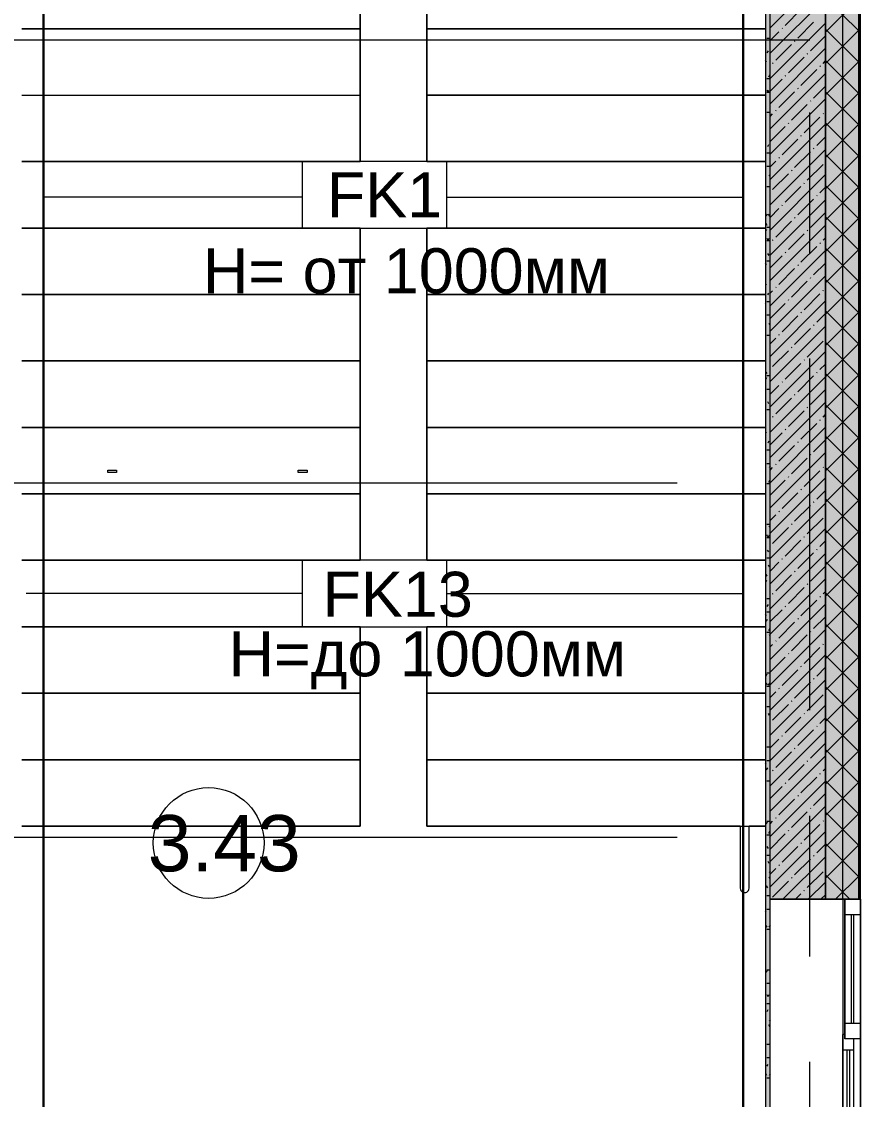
# Model space of a CAD drawing. Header units: millimetres. Extents: x -3817 to 677485, y -22715 to 103890.
# Drawn here: x 673526 to 677313, y 14092 to 18958 of the extents above; entities that cross this region are included whole.
import ezdxf

# ---------------------------------------------------------------- set-up
doc = ezdxf.new("R2010")
doc.units = ezdxf.units.MM
doc.layers.add('PDF _Геометрия', color=7, linetype='Continuous', true_color=0x1d1d1d)
doc.layers.add('PDF _Сплошная заливка', color=7, linetype='Continuous', true_color=0xffffff)
doc.layers.add('PDF _Текст', color=7, linetype='Continuous')
doc.styles.add('PDF GOST-Common', font='arial.ttf')

msp = doc.modelspace()

# ---------------------------------------------------------------- hatches: boundary and pattern name
at = {"layer": 'PDF _Сплошная заливка', "transparency": 33554559}
h = msp.add_hatch(color=256, dxfattribs=at)
h.paths.add_polyline_path([(676935.5, 12235.9), (677155.5, 12235.9), (677155.5, 12695.9), (676905.5, 12695.9), (676905.5, 12235.9)], flags=0)
h.paths.add_polyline_path([(676905.5, 14995.9), (677155.5, 14995.9), (677155.5, 23275.9), (676905.5, 23275.9), (676905.5, 15280.9)], flags=0)
h = msp.add_hatch(color=256, dxfattribs=at)
h.paths.add_polyline_path([(677155.5, 1625.9), (677305.5, 1625.9), (677305.5, 9575.9), (677155.5, 9575.9), (677155.5, 1775.9)], flags=0)
h.paths.add_polyline_path([(677155.5, 10775.9), (677305.5, 10775.9), (677305.5, 12695.9), (677155.5, 12695.9), (677155.5, 11170.7)], flags=0)
h.paths.add_polyline_path([(677155.5, 14995.9), (677305.5, 14995.9), (677305.5, 23275.9), (677155.5, 23275.9), (677155.5, 15280.9)], flags=0)
msp.add_hatch(color=256, dxfattribs=at).paths.add_polyline_path([(676885.5, 12495.9), (676905.5, 12495.9), (676905.5, 19225.9), (676885.5, 19225.9), (676885.5, 13225.8)])

# ---------------------------------------------------------------- linework, layer by layer
at = {"layer": 'PDF _Геометрия', "color": 9, "lineweight": 9, "true_color": 0xc0c0c0}
for points in [[(677155.5, 10775.9), (677155.5, 9576.9), (677155.5, 10775.9), (677313.5, 10775.9), (677313.5, 12695.9), (677155.5, 12695.9), (677313.5, 12695.9), (677313.5, 14995.9), (677155.5, 14995.9), (677313.5, 14995.9), (677313.5, 23275.9), (677313.5, 23428.9), (677313.5, 23433.9), (672225.7, 23433.9), (672225.7, 23275.9), (672225.7, 23433.9), (671325.7, 23433.9), (671325.7, 23314.8)], [(676905.5, 14995.9), (676905.5, 19225.9), (676905.5, 20725.9), (673505.5, 20725.9), (673505.5, 20975.9), (673755.5, 20975.9), (673755.5, 21225.9), (673505.5, 21225.9), (673505.5, 20975.9), (673305.5, 20975.9), (673305.5, 20995.9), (673285.5, 20995.9), (673285.5, 21475.9), (673297.5, 21475.9)], [(676885.5, 19225.9), (676885.5, 12495.9), (676905.5, 12495.9), (676905.5, 19225.9)], [(677155.5, 14995.9), (676905.5, 14995.9), (677155.5, 14995.9)]]:
    msp.add_lwpolyline(points, dxfattribs=at)
at = {"layer": 'PDF _Геометрия', "color": 7, "lineweight": 9}
for points in [[(677308.5, 14995.9), (677308.5, 23275.9), (677308.5, 23425.9), (677308.5, 23428.9), (672225.7, 23428.9)], [(677305.5, 14995.9), (677305.5, 23275.9), (677305.5, 23425.9), (672225.7, 23425.9)], [(677234.5, 14995.9), (677234.5, 23354.9), (672225.7, 23354.9)], [(674793.6, 18165.9), (673625.5, 18165.9)], [(675446.7, 18165.9), (676784.5, 18165.9)], [(674793.6, 16375.9), (673546.5, 16375.9)], [(675446.7, 16375.9), (676784.5, 16375.9)], [(676770.5, 15325.9), (676770.5, 15045.9), (676771.2, 15040.7), (676773.2, 15035.9), (676776.3, 15031.7), (676780.5, 15028.5), (676785.3, 15026.5), (676790.5, 15025.9), (676795.7, 15026.5), (676800.5, 15028.5), (676804.6, 15031.7), (676807.8, 15035.9), (676809.8, 15040.7), (676810.5, 15045.9), (676810.5, 15325.9)]]:
    msp.add_lwpolyline(points, dxfattribs=at)
for points in [[(677155.5, 23275.9), (677155.5, 14995.9)], [(675446.7, 18325.9), (674793.6, 18325.9), (674793.6, 18025.9), (675446.7, 18025.9)], [(673954.9, 16922.3), (673914.9, 16922.3), (673914.9, 16932.3), (673954.9, 16932.3)], [(673914.9, 16922.3), (673914.9, 16932.3), (673954.9, 16932.3), (673954.9, 16922.3)], [(674774.9, 16922.3), (674774.9, 16932.3), (674814.9, 16932.3), (674814.9, 16922.3), (674774.9, 16922.3), (674774.9, 16932.3), (674814.9, 16932.3), (674814.9, 16922.3)], [(675446.7, 16525.9), (674793.6, 16525.9), (674793.6, 16225.9), (675446.7, 16225.9)]]:
    msp.add_lwpolyline(points, close=True, dxfattribs=at)
at = {"layer": 'PDF _Геометрия', "color": 253, "lineweight": 9, "true_color": 0xaaaaaa}
for points in [[(676905.5, 19225.9), (675355.5, 19225.9), (675355.5, 18925.9), (675355.5, 18625.9), (675355.5, 18325.9), (675355.5, 18625.9), (676885.5, 18625.9), (675355.5, 18625.9), (675355.5, 18925.9), (675355.5, 19225.9), (675055.5, 19225.9), (675055.5, 18925.9), (675055.5, 18625.9), (675055.5, 18925.9), (675055.5, 19225.9), (673505.5, 19225.9), (675055.5, 19225.9), (675355.5, 19225.9), (676905.5, 19225.9), (676905.5, 20725.9), (673505.5, 20725.9), (673505.5, 19225.9)], [(672383.9, 18875.9), (674585.5, 18875.9), (677085.5, 18875.9)], [(673526.5, 18625.9), (675055.5, 18625.9)], [(673526.5, 18625.9), (675055.5, 18625.9)], [(677085.5, 17912.8), (677085.5, 18547.8)], [(677085.5, 15849), (677085.5, 17436.5)], [(672083.9, 16875.9), (673985.5, 16875.9), (676485.5, 16875.9)], [(677085.5, 14737.8), (677085.5, 15372.8)], [(676770.5, 15325.9), (675355.5, 15325.9), (676885.5, 15325.9), (676810.5, 15325.9)], [(672083.9, 15275.9), (673985.5, 15275.9), (676485.5, 15275.9)], [(677243.5, 14995.9), (677243.5, 14365.9), (677243.5, 14925.9)], [(677313.5, 12695.9), (677313.5, 14995.9)], [(677273.5, 14435.9), (677273.5, 14925.9)], [(677283.5, 14435.9), (677283.5, 14925.9)], [(677313.5, 14925.9), (677313.5, 12765.9)], [(677253.5, 12815.9), (677253.5, 14315.9)], [(677263.5, 14315.9), (677263.5, 12815.9)], [(677085.5, 12674), (677085.5, 14261.5)]]:
    msp.add_lwpolyline(points, dxfattribs=at)
at = {"layer": 'PDF _Геометрия', "color": 231, "lineweight": 30, "true_color": 0xff80c0}
for points in [[(673625.5, 20675.9), (673625.5, 12496.9)], [(676784.5, 12496.9), (676784.5, 20675.9)]]:
    msp.add_lwpolyline(points, dxfattribs=at)
at = {"layer": 'PDF _Геометрия', "lineweight": 9}
for points in [[(676905.5, 18929.3), (677155.5, 19179.3)], [(676905.5, 18815.3), (677155.5, 19065.3)], [(677305.5, 18915.7), (677155.5, 19065.7)], [(677155.5, 18909.9), (677305.5, 19059.9)], [(676973.7, 18940.5), (677044.9, 19011.8)], [(676905.5, 18701.2), (677155.5, 18951.2)], [(676959.4, 18926.2), (676961.8, 18928.6)], [(677030.7, 18883.5), (677102, 18954.7)], [(676905.5, 18872.3), (676945.2, 18912)], [(677087.7, 18826.4), (677155.5, 18894.2)], [(677305.5, 18774.3), (677155.5, 18924.3)], [(677155.5, 18768.5), (677305.5, 18918.5)], [(676905.5, 18587.2), (677155.5, 18837.2)], [(676930.9, 18783.7), (677002.2, 18854.9)], [(677016.4, 18869.2), (677018.8, 18871.6)], [(676987.9, 18726.6), (677059.2, 18797.9)], [(677073.5, 18812.2), (677075.8, 18814.5)], [(677305.5, 18632.9), (677155.5, 18782.9)], [(676916.6, 18769.4), (676919, 18771.8)], [(677044.9, 18669.6), (677116.2, 18740.9)], [(677130.5, 18755.1), (677132.9, 18757.5)], [(677144.7, 18769.4), (677155.5, 18780.1)], [(677155.5, 18627.1), (677305.5, 18777.1)], [(676905.5, 18473.1), (677155.5, 18723.1)], [(676905.5, 18644.2), (676959.4, 18698.1)], [(676973.7, 18712.4), (676976, 18714.7)], [(676945.2, 18569.8), (677016.4, 18641.1)], [(677030.7, 18655.4), (677033.1, 18657.7)], [(677102, 18612.6), (677155.5, 18666.1)], [(677305.5, 18491.5), (677155.5, 18641.5)], [(676905.5, 18359.1), (677155.5, 18609.1)], [(677087.7, 18598.3), (677090.1, 18600.7)], [(677155.5, 18485.7), (677305.5, 18635.7)], [(676905.5, 18530.1), (676916.6, 18541.3)], [(676930.9, 18555.6), (676933.3, 18557.9)], [(677002.2, 18512.8), (677073.5, 18584.1)], [(677144.7, 18541.3), (677147.1, 18543.7)], [(676905.5, 18245), (677155.5, 18495)], [(676987.9, 18498.5), (676990.3, 18500.9)], [(677059.2, 18455.8), (677130.5, 18527)], [(677305.5, 18350.1), (677155.5, 18500.1)], [(677155.5, 18344.3), (677305.5, 18494.3)], [(676905.5, 18416.1), (676973.7, 18484.3)], [(677044.9, 18441.5), (677047.3, 18443.9)], [(676959.4, 18356), (677030.7, 18427.3)], [(677116.2, 18398.7), (677155.5, 18438)], [(676905.5, 18131), (677155.5, 18381)], [(676945.2, 18341.7), (676947.5, 18344.1)], [(677016.4, 18298.9), (677087.7, 18370.2)], [(677102, 18384.5), (677104.3, 18386.9)], [(677305.5, 18208.6), (677155.5, 18358.6)], [(677155.5, 18202.8), (677305.5, 18352.8)], [(676905.5, 18302), (676930.9, 18327.5)], [(677073.5, 18241.9), (677144.7, 18313.2)], [(676905.5, 18016.9), (677155.5, 18266.9)], [(676916.6, 18199.2), (676987.9, 18270.4)], [(677002.2, 18284.7), (677004.5, 18287.1)], [(676973.7, 18142.1), (677044.9, 18213.4)], [(677059.2, 18227.7), (677061.6, 18230)], [(677130.5, 18184.9), (677155.5, 18209.9)], [(677305.5, 18067.2), (677155.5, 18217.2)], [(677155.5, 18061.4), (677305.5, 18211.4)], [(676905.5, 17902.9), (677155.5, 18152.9)], [(677030.7, 18085.1), (677102, 18156.4)], [(677116.2, 18170.6), (677118.6, 18173)], [(676905.5, 18073.9), (676945.2, 18113.6)], [(676959.4, 18127.9), (676961.8, 18130.2)], [(676930.9, 17985.3), (677002.2, 18056.6)], [(677016.4, 18070.9), (677018.8, 18073.2)], [(677087.7, 18028.1), (677155.5, 18095.8)], [(677305.5, 17925.8), (677155.5, 18075.8)], [(677155.5, 17920), (677305.5, 18070)], [(676905.5, 17788.8), (677155.5, 18038.8)], [(677073.5, 18013.8), (677075.8, 18016.2)], [(676916.6, 17971.1), (676919, 17973.4)], [(676987.9, 17928.3), (677059.2, 17999.6)], [(677130.5, 17956.8), (677132.9, 17959.2)], [(677144.7, 17971.1), (677155.5, 17981.8)], [(676905.5, 17674.8), (677155.5, 17924.8)], [(676973.7, 17914), (676976, 17916.4)], [(677044.9, 17871.3), (677116.2, 17942.5)], [(677305.5, 17784.4), (677155.5, 17934.4)], [(677155.5, 17778.6), (677305.5, 17928.6)], [(676905.5, 17845.8), (676959.4, 17899.8)], [(677030.7, 17857), (677033.1, 17859.4)], [(677102, 17814.2), (677155.5, 17867.7)], [(676905.5, 17560.7), (677155.5, 17810.7)], [(676945.2, 17771.5), (677016.4, 17842.8)], [(677002.2, 17714.4), (677073.5, 17785.7)], [(677087.7, 17800), (677090.1, 17802.4)], [(677305.5, 17642.9), (677155.5, 17792.9)], [(677155.5, 17637.1), (677305.5, 17787.1)], [(676905.5, 17731.8), (676916.6, 17743)], [(676930.9, 17757.2), (676933.3, 17759.6)], [(677059.2, 17657.4), (677130.5, 17728.7)], [(677144.7, 17743), (677147.1, 17745.3)], [(676905.5, 17446.7), (677155.5, 17696.7)], [(676905.5, 17617.7), (676973.7, 17685.9)], [(676987.9, 17700.2), (676990.3, 17702.6)], [(676959.4, 17557.6), (677030.7, 17628.9)], [(677044.9, 17643.2), (677047.3, 17645.5)], [(677116.2, 17600.4), (677155.5, 17639.6)], [(677305.5, 17501.5), (677155.5, 17651.5)], [(677155.5, 17495.7), (677305.5, 17645.7)], [(676905.5, 17332.6), (677155.5, 17582.6)], [(677016.4, 17500.6), (677087.7, 17571.9)], [(677102, 17586.1), (677104.3, 17588.5)], [(676905.5, 17503.7), (676930.9, 17529.1)], [(676945.2, 17543.4), (676947.5, 17545.7)], [(676905.5, 17218.6), (677155.5, 17468.6)], [(676916.6, 17400.8), (676987.9, 17472.1)], [(677002.2, 17486.3), (677004.5, 17488.7)], [(677073.5, 17443.6), (677144.7, 17514.9)], [(677305.5, 17360.1), (677155.5, 17510.1)], [(677155.5, 17354.3), (677305.5, 17504.3)], [(677059.2, 17429.3), (677061.6, 17431.7)], [(676973.7, 17343.8), (677044.9, 17415.1)], [(677116.2, 17372.3), (677118.6, 17374.7)], [(677130.5, 17386.6), (677155.5, 17411.5)], [(676905.5, 17104.5), (677155.5, 17354.5)], [(676959.4, 17329.5), (676961.8, 17331.9)], [(677030.7, 17286.8), (677102, 17358)], [(677305.5, 17218.7), (677155.5, 17368.7)], [(677155.5, 17212.9), (677305.5, 17362.9)], [(676905.5, 17275.6), (676945.2, 17315.3)], [(677016.4, 17272.5), (677018.8, 17274.9)], [(677087.7, 17229.7), (677155.5, 17297.5)], [(676905.5, 16990.5), (677155.5, 17240.5)], [(676930.9, 17187), (677002.2, 17258.2)], [(677305.5, 17077.3), (677155.5, 17227.3)], [(676987.9, 17129.9), (677059.2, 17201.2)], [(677073.5, 17215.5), (677075.8, 17217.9)], [(677144.7, 17172.7), (677155.5, 17183.5)], [(677155.5, 17071.5), (677305.5, 17221.5)], [(676916.6, 17172.7), (676919, 17175.1)], [(677044.9, 17072.9), (677116.2, 17144.2)], [(677130.5, 17158.5), (677132.9, 17160.8)], [(676905.5, 16876.4), (677155.5, 17126.4)], [(676905.5, 17047.5), (676959.4, 17101.4)], [(676973.7, 17115.7), (676976, 17118.1)], [(677305.5, 16935.8), (677155.5, 17085.8)], [(677155.5, 16930), (677305.5, 17080)], [(676945.2, 16973.1), (677016.4, 17044.4)], [(677030.7, 17058.7), (677033.1, 17061)], [(677102, 17015.9), (677155.5, 17069.4)], [(676905.5, 16762.4), (677155.5, 17012.4)], [(677002.2, 16916.1), (677073.5, 16987.4)], [(677087.7, 17001.6), (677090.1, 17004)], [(676905.5, 16933.5), (676916.6, 16944.6)], [(676930.9, 16958.9), (676933.3, 16961.2)], [(677144.7, 16944.6), (677147.1, 16947)], [(677305.5, 16794.4), (677155.5, 16944.4)], [(677155.5, 16788.6), (677305.5, 16938.6)], [(676905.5, 16648.3), (677155.5, 16898.3)], [(676905.5, 16819.4), (676973.7, 16887.6)], [(676987.9, 16901.8), (676990.3, 16904.2)], [(677059.2, 16859.1), (677130.5, 16930.4)], [(677044.9, 16844.8), (677047.3, 16847.2)], [(677116.2, 16802.1), (677155.5, 16841.3)], [(676959.4, 16759.3), (677030.7, 16830.6)], [(677102, 16787.8), (677104.3, 16790.2)], [(677305.5, 16653), (677155.5, 16803)], [(677155.5, 16647.2), (677305.5, 16797.2)], [(676905.5, 16534.3), (677155.5, 16784.3)], [(676945.2, 16745), (676947.5, 16747.4)], [(677016.4, 16702.3), (677087.7, 16773.5)], [(676905.5, 16705.4), (676930.9, 16730.8)], [(677002.2, 16688), (677004.5, 16690.4)], [(677073.5, 16645.2), (677144.7, 16716.5)], [(676905.5, 16420.2), (677155.5, 16670.2)], [(676916.6, 16602.5), (676987.9, 16673.7)], [(677305.5, 16511.6), (677155.5, 16661.6)], [(677155.5, 16505.8), (677305.5, 16655.8)], [(676973.7, 16545.4), (677044.9, 16616.7)], [(677059.2, 16631), (677061.6, 16633.3)], [(677130.5, 16588.2), (677155.5, 16613.2)], [(676905.5, 16306.2), (677155.5, 16556.2)], [(677030.7, 16488.4), (677102, 16559.7)], [(677116.2, 16574), (677118.6, 16576.3)], [(676905.5, 16477.3), (676945.2, 16516.9)], [(676959.4, 16531.2), (676961.8, 16533.6)], [(677087.7, 16431.4), (677155.5, 16499.2)], [(677305.5, 16370.2), (677155.5, 16520.2)], [(677155.5, 16364.4), (677305.5, 16514.4)], [(676930.9, 16388.6), (677002.2, 16459.9)], [(677016.4, 16474.2), (677018.8, 16476.5)], [(676905.5, 16192.1), (677155.5, 16442.1)], [(676987.9, 16331.6), (677059.2, 16402.9)], [(677073.5, 16417.1), (677075.8, 16419.5)], [(676916.6, 16374.4), (676919, 16376.7)], [(677130.5, 16360.1), (677132.9, 16362.5)], [(677144.7, 16374.4), (677155.5, 16385.1)], [(677305.5, 16228.7), (677155.5, 16378.7)], [(677155.5, 16222.9), (677305.5, 16372.9)], [(676905.5, 16078.1), (677155.5, 16328.1)], [(676905.5, 16249.2), (676959.4, 16303.1)], [(676973.7, 16317.3), (676976, 16319.7)], [(677044.9, 16274.6), (677116.2, 16345.9)], [(677030.7, 16260.3), (677033.1, 16262.7)], [(677102, 16217.6), (677155.5, 16271.1)], [(676905.5, 15964), (677155.5, 16214)], [(676945.2, 16174.8), (677016.4, 16246.1)], [(677087.7, 16203.3), (677090.1, 16205.7)], [(677305.5, 16087.3), (677155.5, 16237.3)], [(677155.5, 16081.5), (677305.5, 16231.5)], [(676930.9, 16160.5), (676933.3, 16162.9)], [(677002.2, 16117.8), (677073.5, 16189)], [(676905.5, 16135.1), (676916.6, 16146.3)], [(676987.9, 16103.5), (676990.3, 16105.9)], [(677059.2, 16060.7), (677130.5, 16132)], [(677144.7, 16146.3), (677147.1, 16148.6)], [(676905.5, 15850), (677155.5, 16100)], [(676905.5, 16021.1), (676973.7, 16089.2)], [(677305.5, 15945.9), (677155.5, 16095.9)], [(677155.5, 15940.1), (677305.5, 16090.1)], [(676959.4, 15960.9), (677030.7, 16032.2)], [(677044.9, 16046.5), (677047.3, 16048.8)], [(677116.2, 16003.7), (677155.5, 16043)], [(676905.5, 15735.9), (677155.5, 15985.9)], [(677016.4, 15903.9), (677087.7, 15975.2)], [(677102, 15989.5), (677104.3, 15991.8)], [(676905.5, 15907), (676930.9, 15932.4)], [(676945.2, 15946.7), (676947.5, 15949.1)], [(677073.5, 15846.9), (677144.7, 15918.2)], [(677305.5, 15804.5), (677155.5, 15954.5)], [(677155.5, 15798.7), (677305.5, 15948.7)], [(676905.5, 15621.9), (677155.5, 15871.9)], [(676916.6, 15804.1), (676987.9, 15875.4)], [(677002.2, 15889.7), (677004.5, 15892)], [(676973.7, 15747.1), (677044.9, 15818.4)], [(677059.2, 15832.6), (677061.6, 15835)], [(677130.5, 15789.9), (677155.5, 15814.9)], [(677116.2, 15775.6), (677118.6, 15778)], [(677305.5, 15663), (677155.5, 15813)], [(677155.5, 15657.2), (677305.5, 15807.2)], [(676905.5, 15507.8), (677155.5, 15757.8)], [(676905.5, 15678.9), (676945.2, 15718.6)], [(676959.4, 15732.8), (676961.8, 15735.2)], [(677030.7, 15690.1), (677102, 15761.4)], [(677016.4, 15675.8), (677018.8, 15678.2)], [(677087.7, 15633), (677155.5, 15700.8)], [(677305.5, 15521.6), (677155.5, 15671.6)], [(676905.5, 15393.8), (677155.5, 15643.8)], [(676930.9, 15590.3), (677002.2, 15661.6)], [(677073.5, 15618.8), (677075.8, 15621.2)], [(677155.5, 15515.8), (677305.5, 15665.8)], [(676916.6, 15576), (676919, 15578.4)], [(676987.9, 15533.3), (677059.2, 15604.5)], [(677144.7, 15576), (677155.5, 15586.8)], [(676905.5, 15279.7), (677155.5, 15529.7)], [(677044.9, 15476.2), (677116.2, 15547.5)], [(677130.5, 15561.8), (677132.9, 15564.1)], [(677305.5, 15380.2), (677155.5, 15530.2)], [(677155.5, 15374.4), (677305.5, 15524.4)], [(676905.5, 15450.8), (676959.4, 15504.7)], [(676973.7, 15519), (676976, 15521.4)], [(676945.2, 15376.4), (677016.4, 15447.7)], [(677030.7, 15462), (677033.1, 15464.3)], [(677102, 15419.2), (677155.5, 15472.7)], [(676905.5, 15165.7), (677155.5, 15415.7)], [(677002.2, 15319.4), (677073.5, 15390.7)], [(677087.7, 15404.9), (677090.1, 15407.3)], [(677305.5, 15238.8), (677155.5, 15388.8)], [(677155.5, 15233), (677305.5, 15383)], [(676905.5, 15336.8), (676916.6, 15347.9)], [(676930.9, 15362.2), (676933.3, 15364.6)], [(677059.2, 15262.4), (677130.5, 15333.7)], [(677144.7, 15347.9), (677147.1, 15350.3)], [(676905.5, 15051.6), (677155.5, 15301.6)], [(676905.5, 15222.7), (676973.7, 15290.9)], [(676987.9, 15305.2), (676990.3, 15307.5)], [(676959.4, 15162.6), (677030.7, 15233.9)], [(677044.9, 15248.1), (677047.3, 15250.5)], [(677116.2, 15205.4), (677155.5, 15244.6)], [(677305.5, 15097.4), (677155.5, 15247.4)], [(677155.5, 15091.6), (677305.5, 15241.6)], [(676963.7, 14995.9), (677155.5, 15187.6)], [(677102, 15191.1), (677104.3, 15193.5)], [(676905.5, 15108.7), (676930.9, 15134.1)], [(676945.2, 15148.3), (676947.5, 15150.7)], [(677016.4, 15105.6), (677087.7, 15176.9)], [(677002.2, 15091.3), (677004.5, 15093.7)], [(677073.5, 15048.5), (677144.7, 15119.8)], [(677265.6, 14995.9), (677155.5, 15105.9)], [(677201.2, 14995.9), (677305.5, 15100.1)], [(676916.6, 15005.8), (676987.9, 15077.1)], [(677059.2, 15034.3), (677061.6, 15036.7)], [(677077.8, 14995.9), (677155.5, 15073.5)], [(677020.8, 14995.9), (677044.9, 15020)], [(677134.8, 14995.9), (677155.5, 15016.5)]]:
    msp.add_lwpolyline(points, dxfattribs=at)
at = {"layer": 'PDF _Геометрия', "color": 253, "lineweight": 9, "true_color": 0xaaaaaa}
for points in [[(675055.5, 18925.9), (673526.5, 18925.9)], [(675355.5, 18925.9), (676885.5, 18925.9)], [(675055.5, 18625.9), (675055.5, 18325.9)], [(675055.5, 18325.9), (673526.5, 18325.9)], [(675355.5, 18325.9), (676885.5, 18325.9)], [(675055.5, 18025.9), (673526.5, 18025.9)], [(675055.5, 16825.9), (675055.5, 16525.9), (675055.5, 16825.9), (675055.5, 17125.9), (675055.5, 17425.9), (675055.5, 17725.9), (675055.5, 18025.9), (675055.5, 17725.9), (675055.5, 17425.9), (675055.5, 17125.9)], [(675355.5, 17725.9), (675355.5, 18025.9), (675355.5, 17725.9), (675355.5, 17425.9), (675355.5, 17125.9), (675355.5, 16825.9), (675355.5, 16525.9), (675355.5, 16825.9), (675355.5, 17125.9), (675355.5, 17425.9)], [(675355.5, 18025.9), (676885.5, 18025.9)], [(675055.5, 17725.9), (673526.5, 17725.9)], [(675355.5, 17725.9), (676885.5, 17725.9)], [(675055.5, 17425.9), (673526.5, 17425.9)], [(675355.5, 17425.9), (676885.5, 17425.9)], [(675055.5, 17125.9), (673526.5, 17125.9)], [(675355.5, 17125.9), (676885.5, 17125.9)], [(675055.5, 16825.9), (673526.5, 16825.9)], [(675355.5, 16825.9), (676885.5, 16825.9)], [(675055.5, 16525.9), (673526.5, 16525.9)], [(675355.5, 16525.9), (676885.5, 16525.9)], [(675055.5, 15925.9), (675055.5, 15625.9), (675055.5, 15325.9), (673526.5, 15325.9), (675055.5, 15325.9), (673526.5, 15325.9), (675055.5, 15325.9), (675055.5, 15625.9), (675055.5, 15925.9), (673526.5, 15925.9), (675055.5, 15925.9), (675055.5, 16225.9)], [(675055.5, 16225.9), (673526.5, 16225.9)], [(675355.5, 15925.9), (675355.5, 16225.9), (675355.5, 15925.9), (675355.5, 15625.9), (675355.5, 15325.9), (675355.5, 15625.9)], [(675355.5, 16225.9), (676885.5, 16225.9)], [(675355.5, 15925.9), (676885.5, 15925.9)], [(675055.5, 15625.9), (673526.5, 15625.9)], [(675355.5, 15625.9), (676885.5, 15625.9)]]:
    msp.add_lwpolyline(points, close=True, dxfattribs=at)
at = {"layer": 'PDF _Геометрия', "color": 253, "lineweight": 9, "true_color": 0x9b9b9b}
for points in [[(676891.1, 18883.7), (676901.1, 18883.7)], [(676889.5, 18775.1), (676885.5, 18782.1)], [(676896.3, 18825.2), (676891.3, 18816.5)], [(676891.1, 18700.8), (676901.1, 18700.8)], [(676903.4, 18715.5), (676898.3, 18706.8)], [(676891.1, 18639.9), (676901.1, 18639.9)], [(676897.7, 18639.1), (676892.7, 18647.8)], [(676899.3, 18647.5), (676894.2, 18638.8)], [(676905.5, 18597.3), (676905.4, 18597.1)], [(676891.1, 18548.4), (676901.1, 18548.4)], [(676898.2, 18401.7), (676893.2, 18393)], [(676891.1, 18365.5), (676901.1, 18365.5)], [(676905.5, 18353.4), (676904.3, 18351.4)], [(676891.1, 18304.6), (676901.1, 18304.6)], [(676905.5, 18259.8), (676901.9, 18266)], [(676891.1, 18213.1), (676901.1, 18213.1)], [(676885.9, 18197.6), (676885.5, 18196.9)], [(676893, 18088), (676888, 18079.3)], [(676904, 18079.6), (676898.9, 18088.3)], [(676888.9, 18019.9), (676885.5, 18014)], [(676892.8, 18037.9), (676887.8, 18046.6)], [(676891.1, 18030.3), (676901.1, 18030.3)], [(676891.1, 17969.3), (676901.1, 17969.3)], [(676896.9, 17969.9), (676891.9, 17978.6)], [(676900.1, 17978.3), (676895.1, 17969.6)], [(676901, 17901.9), (676895.9, 17910.6)], [(676889.8, 17860.2), (676885.5, 17867.7)], [(676891.1, 17877.9), (676901.1, 17877.9)], [(676887.8, 17774.2), (676885.5, 17770.1)], [(676899, 17732.6), (676894, 17723.9)], [(676886.8, 17682.5), (676885.5, 17684.9)], [(676891.1, 17695), (676901.1, 17695)], [(676905.5, 17682.9), (676905.1, 17682.2)], [(676891.1, 17634), (676901.1, 17634)], [(676905.5, 17589.3), (676901.1, 17596.8)], [(676891.1, 17542.6), (676901.1, 17542.6)], [(676892, 17368.8), (676887, 17377.5)], [(676889.7, 17350.8), (676885.5, 17343.4)], [(676891.1, 17359.7), (676901.1, 17359.7)], [(676891.1, 17298.7), (676901.1, 17298.7)], [(676900.2, 17232.7), (676895.1, 17241.4)], [(676891.1, 17207.3), (676901.1, 17207.3)], [(676888.6, 17105), (676885.5, 17099.6)], [(676899.8, 17063.4), (676894.8, 17054.7)], [(676886, 17013.3), (676885.5, 17014.3)], [(676891.1, 17024.4), (676901.1, 17024.4)], [(676891.1, 16963.5), (676901.1, 16963.5)], [(676905.5, 16951.3), (676901.8, 16945)], [(676902.8, 16885.7), (676897.7, 16877)], [(676891.1, 16872), (676901.1, 16872)], [(676905.5, 16857.7), (676904.4, 16859.6)], [(676891.1, 16689.1), (676901.1, 16689.1)], [(676905.5, 16674.9), (676901.4, 16681.9)], [(676895.3, 16631.5), (676890.3, 16640.3)], [(676891.1, 16628.2), (676901.1, 16628.2)], [(676901.7, 16640), (676896.7, 16631.2)], [(676899.4, 16563.5), (676894.3, 16572.2)], [(676891.1, 16536.7), (676901.1, 16536.7)], [(676903.5, 16495.5), (676898.4, 16504.2)], [(676892.3, 16453.8), (676887.3, 16462.6)], [(676889.4, 16435.9), (676885.5, 16429)], [(676891.1, 16353.9), (676901.1, 16353.9)], [(676896.5, 16326.2), (676891.5, 16317.5)], [(676889.3, 16276.1), (676885.5, 16282.8)], [(676892.4, 16258.2), (676887.4, 16249.4)], [(676891.1, 16292.9), (676901.1, 16292.9)], [(676903.6, 16216.5), (676898.5, 16207.8)], [(676891.1, 16201.5), (676901.1, 16201.5)], [(676905.5, 16187.2), (676903.6, 16190.4)], [(676891.3, 16012.4), (676886.3, 16003.7)], [(676891.1, 16018.6), (676901.1, 16018.6)], [(676894.5, 15962.4), (676889.5, 15971.1)], [(676902.5, 15970.8), (676897.5, 15962.1)], [(676891.1, 15957.6), (676901.1, 15957.6)], [(676891.1, 15866.2), (676901.1, 15866.2)], [(676902.7, 15826.3), (676897.6, 15835)], [(676886.1, 15698.7), (676885.5, 15697.5)], [(676891.1, 15683.3), (676901.1, 15683.3)], [(676891.1, 15622.3), (676901.1, 15622.3)], [(676888.5, 15607), (676885.5, 15612.2)], [(676893.2, 15589), (676888.2, 15580.3)], [(676891.1, 15530.9), (676901.1, 15530.9)], [(676892.1, 15343.3), (676887.1, 15334.5)], [(676891.1, 15348), (676901.1, 15348)], [(676891.1, 15287.1), (676901.1, 15287.1)], [(676903.3, 15301.6), (676898.3, 15292.9)], [(676897.8, 15225.2), (676892.7, 15233.9)], [(676905.5, 15272.8), (676903.9, 15275.5)], [(676891.1, 15195.6), (676901.1, 15195.6)], [(676905.5, 15183.5), (676905.3, 15183.2)], [(676901.9, 15157.1), (676896.8, 15165.8)], [(676905.5, 15089.9), (676900.9, 15097.8)], [(676905.5, 15122.5), (676901.2, 15115.2)], [(676894.8, 15047.5), (676889.8, 15056.2)], [(676891.1, 15012.7), (676901.1, 15012.7)], [(676887.7, 14937.8), (676885.5, 14941.7)], [(676891.1, 14951.8), (676901.1, 14951.8)], [(676891.8, 14869.8), (676886.8, 14878.5)], [(676891.1, 14860.3), (676901.1, 14860.3)], [(676905.2, 14878.2), (676900.1, 14869.5)], [(676892.9, 14674.1), (676887.9, 14665.4)], [(676891.1, 14677.5), (676901.1, 14677.5)], [(676891.1, 14616.5), (676901.1, 14616.5)], [(676897, 14556), (676891.9, 14564.7)], [(676900, 14564.4), (676895, 14555.7)], [(676891.1, 14525.1), (676901.1, 14525.1)], [(676895.9, 14496.4), (676890.9, 14487.7)], [(676905.5, 14452), (676902, 14446)], [(676905.1, 14419.9), (676900.1, 14428.6)], [(676891.1, 14342.2), (676901.1, 14342.2)], [(676891.1, 14281.2), (676901.1, 14281.2)], [(676891, 14200.6), (676886, 14209.3)], [(676894.8, 14250.6), (676889.8, 14241.9)], [(676905.5, 14208.1), (676901, 14200.3)], [(676891.1, 14189.8), (676901.1, 14189.8)]]:
    msp.add_lwpolyline(points, dxfattribs=at)
at = {"layer": 'PDF _Геометрия', "color": 116, "lineweight": 13, "true_color": 0x008040}
msp.add_lwpolyline([(677234.5, 14995.9), (677234.5, 14385.9)], dxfattribs=at)
at = {"layer": 'PDF _Геометрия', "color": 253, "lineweight": 13, "true_color": 0xaaaaaa}
for points in [[(677313.5, 14925.9), (677243.5, 14925.9), (677243.5, 14995.9), (677313.5, 14995.9)], [(677313.5, 14365.9), (677243.5, 14365.9), (677243.5, 14435.9), (677313.5, 14435.9)], [(677233.5, 14385.9), (677233.5, 12745.9), (677243.5, 12745.9), (677243.5, 12765.9), (677283.5, 12765.9), (677283.5, 14365.9), (677243.5, 14365.9), (677243.5, 14385.9)]]:
    msp.add_lwpolyline(points, close=True, dxfattribs=at)
for points in [[(677233.5, 12745.9), (677233.5, 14385.9)], [(677233.5, 14315.9), (677283.5, 14315.9)]]:
    msp.add_lwpolyline(points, dxfattribs=at)
at = {"layer": 'PDF _Геометрия', "color": 7, "lineweight": 9}
msp.add_circle((674370.6, 15250), 250, dxfattribs=at)
msp.add_circle((674370.6, 15250), 250, dxfattribs=at)

# ---------------------------------------------------------------- texts
at = {"layer": 'PDF _Текст', "color": 250, "true_color": 0x3c3c3c, "attachment_point": 4, "style": 'PDF GOST-Common'}
for s, insert, char_height in [('FK1', (674904.7, 18175.6), 203.2), ('Н= от 1000мм', (674345.1, 17831.6), 203.2), ('FK13', (674884.9, 16371.3), 203.2), ('Н=до 1000мм', (674460.9, 16074.4), 203.2), ('3.43', (674095.8, 15247.2), 254)]:
    msp.add_mtext(s, dxfattribs=dict(at, insert=insert, char_height=char_height))

doc.saveas('drawing.dxf')
